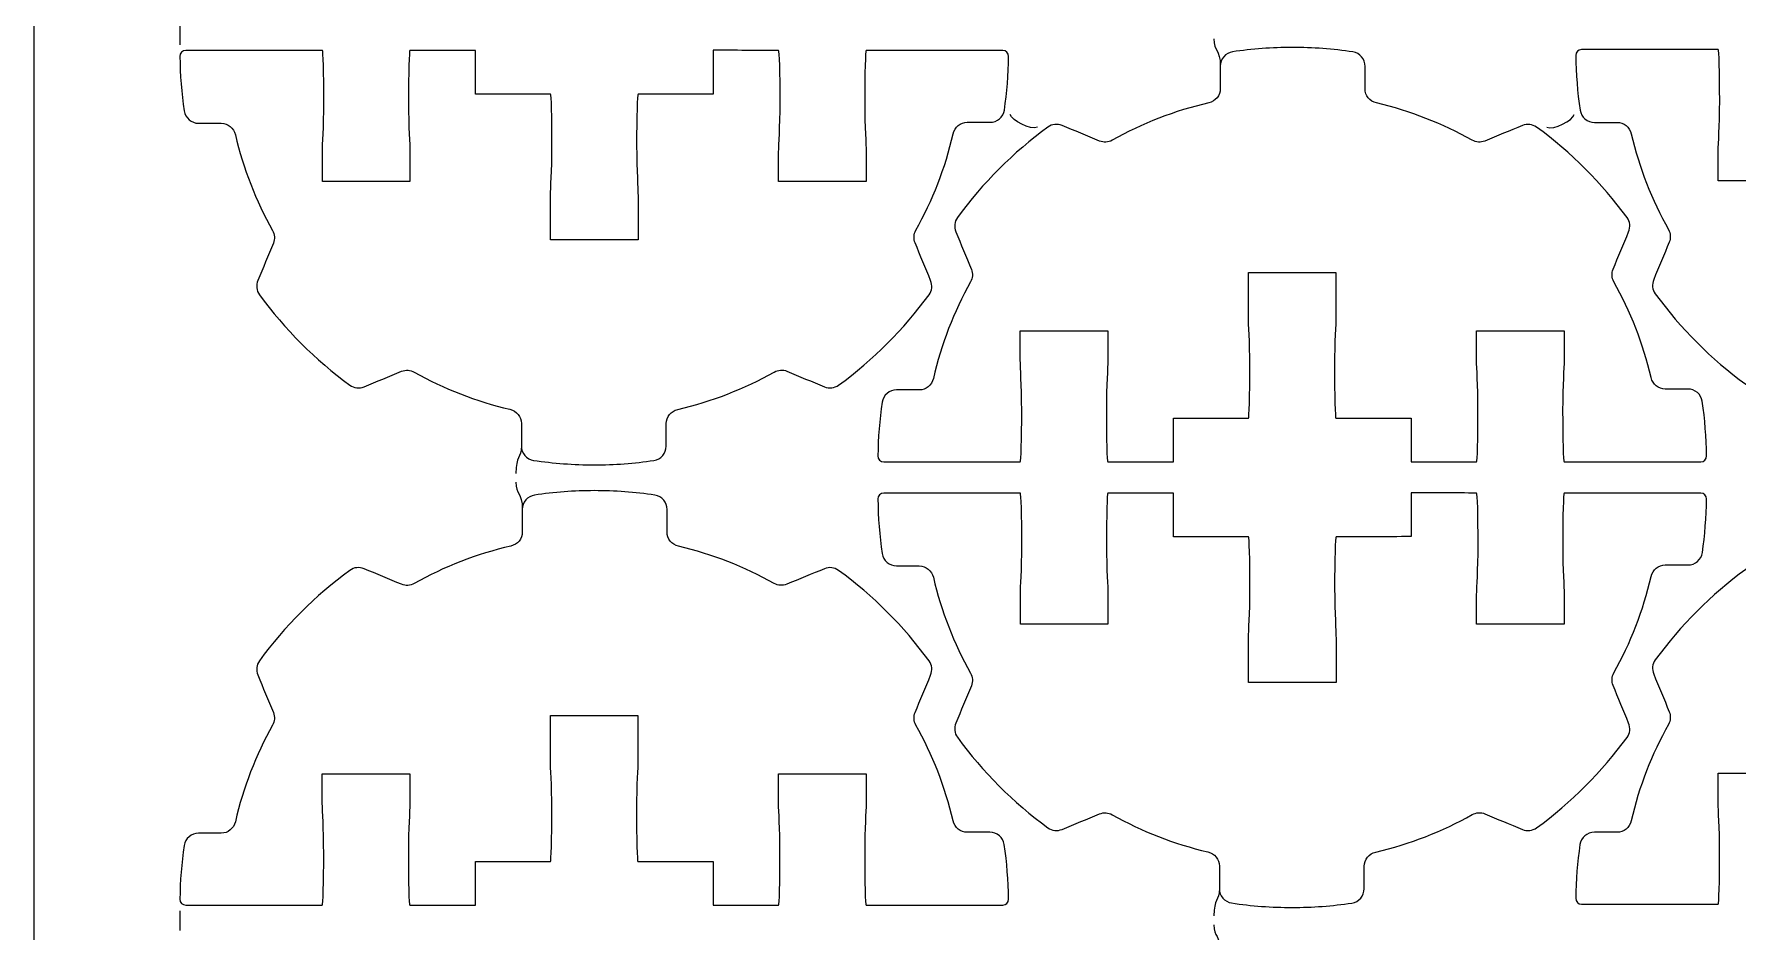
# Model space of a CAD drawing. Extents: x 0 to 410, y 0 to 300.
# Drawn here: x 210 to 268.4, y 34.9 to 65.7 of the extents above; entities that cross this region are included whole.
import ezdxf

# ---------------------------------------------------------------- set-up
doc = ezdxf.new("R2010")
doc.units = 0
doc.header["$MEASUREMENT"] = 0
doc.layers.add('DEFAULT', color=18, linetype='CONTINUOUS')

msp = doc.modelspace()

# ---------------------------------------------------------------- linework, layer by layer
at = {"layer": 'DEFAULT', "color": 18}
msp.add_lwpolyline([(410, 0.353), (210, 0.353), (210, 300.353), (410, 300.353)], close=True, dxfattribs=at)
at = {"layer": 'DEFAULT', "color": 1}
for points in [[(215, 65.999), (215, 65.322)], [(215, 35.618), (215, 34.941)]]:
    msp.add_lwpolyline(points, dxfattribs=at)
for points in [[(250.465, 65.523), (250.465, 65.083), (250.684, 65.186), (250.684, 64.584)], [(244.419, 62.496), (244.181, 62.38), (243.52, 62.729), (243.478, 62.932)], [(261.881, 62.494), (262.12, 62.378), (262.781, 62.727), (262.823, 62.93)], [(226.712, 51.562), (226.712, 51.122), (226.526, 51.225), (226.526, 50.622)], [(226.526, 50.322), (226.526, 49.882), (226.745, 49.985), (226.745, 49.383)], [(250.651, 36.382), (250.651, 35.942), (250.465, 36.045), (250.465, 35.443)], [(250.465, 35.143), (250.465, 34.703), (250.684, 34.806), (250.684, 34.204)]]:
    msp.add_open_spline(points, degree=3, dxfattribs=at)
for points, knots in [([(226.712, 51.562), (226.712, 51.818), (226.713, 52.074), (226.713, 52.331), (226.714, 52.565), (226.55, 52.765), (226.321, 52.818), (225.156, 53.09), (224.056, 53.524), (223.04, 54.094), (222.907, 54.169), (222.748, 54.18), (222.607, 54.122), (222.177, 53.945), (221.748, 53.768), (221.318, 53.591), (221.157, 53.525), (220.972, 53.544), (220.832, 53.647), (219.644, 54.512), (218.595, 55.561), (217.73, 56.748), (217.627, 56.889), (217.608, 57.075), (217.675, 57.236), (217.852, 57.663), (218.03, 58.09), (218.207, 58.516), (218.266, 58.658), (218.255, 58.817), (218.18, 58.951), (217.61, 59.967), (217.176, 61.07), (216.904, 62.236), (216.85, 62.464), (216.652, 62.628), (216.418, 62.628), (216.16, 62.628), (215.902, 62.628), (215.644, 62.628), (215.398, 62.628), (215.185, 62.806), (215.149, 63.049), (215.059, 63.661), (215.009, 64.286), (215, 64.922), (214.998, 65.034), (215.09, 65.126), (215.202, 65.126), (216.764, 65.126), (218.326, 65.126), (219.888, 65.126), (219.916, 65.126), (219.937, 64.343), (219.937, 63.376), (219.937, 62.409), (219.888, 61.961), (219.888, 61.626), (219.888, 61.293), (219.888, 60.961), (219.888, 60.628), (220.889, 60.628), (221.889, 60.628), (222.89, 60.628), (222.89, 60.961), (222.89, 61.293), (222.89, 61.626), (222.89, 61.961), (222.841, 62.409), (222.841, 63.376), (222.841, 64.343), (222.862, 65.126), (222.89, 65.126), (223.639, 65.126), (224.388, 65.126), (225.137, 65.126), (225.137, 64.626), (225.137, 64.126), (225.137, 63.626), (225.996, 63.626), (226.854, 63.626), (227.713, 63.626), (227.741, 63.626), (227.762, 62.843), (227.762, 61.877), (227.762, 60.91), (227.713, 60.462), (227.713, 60.127), (227.713, 59.627), (227.713, 59.127), (227.713, 58.628), (228.713, 58.628), (229.714, 58.628), (230.715, 58.628), (230.715, 59.127), (230.715, 59.627), (230.715, 60.127), (230.715, 60.462), (230.666, 60.91), (230.666, 61.877), (230.666, 62.843), (230.686, 63.626), (230.715, 63.626), (231.572, 63.628), (232.43, 63.629), (233.287, 63.63), (233.287, 64.13), (233.287, 64.63), (233.287, 65.129), (234.037, 65.129), (234.787, 65.129), (235.537, 65.126), (235.566, 65.126), (235.587, 64.343), (235.587, 63.376), (235.587, 62.409), (235.537, 61.961), (235.537, 61.626), (235.537, 61.293), (235.537, 60.961), (235.537, 60.628), (236.538, 60.628), (237.539, 60.628), (238.539, 60.628), (238.539, 60.961), (238.539, 61.293), (238.539, 61.626), (238.539, 61.961), (238.49, 62.409), (238.49, 63.376), (238.49, 64.343), (238.511, 65.126), (238.539, 65.126), (240.1, 65.126), (241.661, 65.126), (243.222, 65.126), (243.334, 65.126), (243.426, 65.034), (243.424, 64.922), (243.415, 64.299), (243.365, 63.684), (243.278, 63.081), (243.243, 62.838), (243.029, 62.66), (242.783, 62.66), (242.525, 62.66), (242.266, 62.66), (242.007, 62.66), (241.772, 62.66), (241.574, 62.495), (241.521, 62.266), (241.251, 61.092), (240.816, 59.98), (240.244, 58.957), (240.169, 58.824), (240.157, 58.665), (240.216, 58.524), (240.394, 58.094), (240.572, 57.663), (240.75, 57.233), (240.816, 57.071), (240.797, 56.886), (240.694, 56.745), (239.826, 55.558), (238.781, 54.512), (237.594, 53.645), (237.453, 53.542), (237.266, 53.522), (237.105, 53.589), (236.677, 53.768), (236.249, 53.946), (235.822, 54.124), (235.68, 54.184), (235.52, 54.172), (235.386, 54.097), (234.361, 53.521), (233.248, 53.084), (232.074, 52.813), (231.846, 52.761), (231.681, 52.562), (231.681, 52.328), (231.68, 52.071), (231.679, 51.814), (231.679, 51.557), (231.678, 51.312), (231.501, 51.099), (231.258, 51.063), (230.589, 50.966), (229.905, 50.912), (229.212, 50.912), (228.505, 50.912), (227.811, 50.966), (227.132, 51.066), (226.889, 51.102), (226.711, 51.316), (226.712, 51.562)], [0, 0, 0, 0, 2.180006, 2.180006, 2.180006, 3.180006, 3.180006, 3.180006, 4.180006, 4.180006, 4.180006, 5.180006, 5.180006, 5.180006, 9.131264, 9.131264, 9.131264, 10.131264, 10.131264, 10.131264, 11.131264, 11.131264, 11.131264, 12.131264, 12.131264, 12.131264, 16.06188, 16.06188, 16.06188, 17.06188, 17.06188, 17.06188, 18.06188, 18.06188, 18.06188, 19.06188, 19.06188, 19.06188, 21.25588, 21.25588, 21.25588, 22.25588, 22.25588, 22.25588, 23.25588, 23.25588, 23.25588, 24.25588, 24.25588, 24.25588, 37.53988, 37.53988, 37.53988, 38.53988, 38.53988, 38.53988, 39.53988, 39.53988, 39.53988, 42.36988, 42.36988, 42.36988, 50.87888, 50.87888, 50.87888, 53.70888, 53.70888, 53.70888, 54.70888, 54.70888, 54.70888, 55.70888, 55.70888, 55.70888, 62.07888, 62.07888, 62.07888, 66.32888, 66.32888, 66.32888, 73.62888, 73.62888, 73.62888, 74.62888, 74.62888, 74.62888, 75.62888, 75.62888, 75.62888, 79.87888, 79.87888, 79.87888, 88.38988, 88.38988, 88.38988, 92.63988, 92.63988, 92.63988, 93.63988, 93.63988, 93.63988, 94.63988, 94.63988, 94.63988, 101.929887, 101.929887, 101.929887, 106.179887, 106.179887, 106.179887, 112.568887, 112.568887, 112.568887, 113.568887, 113.568887, 113.568887, 114.568887, 114.568887, 114.568887, 117.398887, 117.398887, 117.398887, 125.908887, 125.908887, 125.908887, 128.738887, 128.738887, 128.738887, 129.738887, 129.738887, 129.738887, 130.738887, 130.738887, 130.738887, 144.011887, 144.011887, 144.011887, 145.011887, 145.011887, 145.011887, 146.011887, 146.011887, 146.011887, 147.011887, 147.011887, 147.011887, 149.210887, 149.210887, 149.210887, 150.210887, 150.210887, 150.210887, 151.210887, 151.210887, 151.210887, 152.210887, 152.210887, 152.210887, 156.172593, 156.172593, 156.172593, 157.172593, 157.172593, 157.172593, 158.172593, 158.172593, 158.172593, 159.172593, 159.172593, 159.172593, 163.112363, 163.112363, 163.112363, 164.112363, 164.112363, 164.112363, 165.112363, 165.112363, 165.112363, 166.112363, 166.112363, 166.112363, 168.298369, 168.298369, 168.298369, 169.298369, 169.298369, 169.298369, 170.298369, 170.298369, 170.298369, 171.298369, 171.298369, 171.298369, 172.298369, 172.298369, 172.298369, 172.298369]), ([(255.651, 64.579), (255.651, 64.323), (255.65, 64.067), (255.65, 63.81), (255.649, 63.576), (255.813, 63.376), (256.042, 63.323), (257.207, 63.051), (258.307, 62.617), (259.323, 62.047), (259.456, 61.972), (259.615, 61.961), (259.756, 62.019), (260.186, 62.196), (260.615, 62.373), (261.045, 62.55), (261.206, 62.616), (261.391, 62.597), (261.531, 62.494), (262.719, 61.629), (263.768, 60.581), (264.633, 59.393), (264.736, 59.252), (264.755, 59.066), (264.688, 58.905), (264.511, 58.478), (264.333, 58.051), (264.156, 57.625), (264.097, 57.483), (264.108, 57.324), (264.183, 57.19), (264.753, 56.174), (265.187, 55.071), (265.459, 53.905), (265.512, 53.677), (265.711, 53.513), (265.945, 53.513), (266.203, 53.513), (266.461, 53.513), (266.719, 53.513), (266.965, 53.513), (267.178, 53.335), (267.214, 53.092), (267.304, 52.48), (267.354, 51.855), (267.363, 51.219), (267.365, 51.107), (267.273, 51.015), (267.161, 51.015), (265.599, 51.015), (264.037, 51.015), (262.475, 51.015), (262.447, 51.015), (262.426, 51.798), (262.426, 52.765), (262.426, 53.732), (262.475, 54.18), (262.475, 54.515), (262.475, 54.848), (262.475, 55.18), (262.475, 55.513), (261.474, 55.513), (260.473, 55.513), (259.473, 55.513), (259.473, 55.18), (259.473, 54.848), (259.473, 54.515), (259.473, 54.18), (259.522, 53.732), (259.522, 52.765), (259.522, 51.798), (259.501, 51.015), (259.473, 51.015), (258.724, 51.015), (257.975, 51.015), (257.226, 51.015), (257.226, 51.515), (257.226, 52.015), (257.226, 52.515), (256.367, 52.515), (255.509, 52.515), (254.65, 52.515), (254.622, 52.515), (254.601, 53.298), (254.601, 54.264), (254.601, 55.231), (254.65, 55.679), (254.65, 56.014), (254.65, 56.514), (254.65, 57.014), (254.65, 57.513), (253.65, 57.513), (252.649, 57.513), (251.648, 57.513), (251.648, 57.014), (251.648, 56.514), (251.648, 56.014), (251.648, 55.679), (251.697, 55.231), (251.697, 54.264), (251.697, 53.298), (251.677, 52.515), (251.648, 52.515), (250.791, 52.513), (249.933, 52.512), (249.076, 52.511), (249.076, 52.011), (249.076, 51.512), (249.076, 51.012), (248.326, 51.012), (247.576, 51.012), (246.826, 51.015), (246.797, 51.015), (246.776, 51.798), (246.776, 52.765), (246.776, 53.732), (246.826, 54.18), (246.826, 54.515), (246.826, 54.848), (246.826, 55.18), (246.826, 55.513), (245.825, 55.513), (244.824, 55.513), (243.824, 55.513), (243.824, 55.18), (243.824, 54.848), (243.824, 54.515), (243.824, 54.18), (243.873, 53.732), (243.873, 52.765), (243.873, 51.798), (243.852, 51.015), (243.824, 51.015), (242.263, 51.015), (240.702, 51.015), (239.141, 51.015), (239.029, 51.015), (238.937, 51.107), (238.939, 51.219), (238.948, 51.842), (238.998, 52.457), (239.085, 53.06), (239.121, 53.303), (239.334, 53.481), (239.58, 53.481), (239.838, 53.481), (240.097, 53.481), (240.356, 53.481), (240.591, 53.481), (240.789, 53.646), (240.842, 53.875), (241.112, 55.049), (241.547, 56.161), (242.119, 57.184), (242.194, 57.317), (242.206, 57.476), (242.147, 57.617), (241.969, 58.047), (241.791, 58.478), (241.613, 58.908), (241.547, 59.07), (241.566, 59.255), (241.669, 59.396), (242.537, 60.583), (243.582, 61.629), (244.769, 62.496), (244.91, 62.599), (245.097, 62.619), (245.258, 62.552), (245.686, 62.373), (246.114, 62.195), (246.541, 62.017), (246.683, 61.957), (246.843, 61.969), (246.977, 62.044), (248.002, 62.62), (249.115, 63.057), (250.289, 63.328), (250.517, 63.381), (250.682, 63.579), (250.682, 63.813), (250.683, 64.07), (250.684, 64.327), (250.684, 64.584), (250.685, 64.829), (250.862, 65.042), (251.105, 65.078), (251.774, 65.176), (252.458, 65.229), (253.151, 65.229), (253.858, 65.229), (254.552, 65.175), (255.231, 65.075), (255.474, 65.039), (255.652, 64.825), (255.651, 64.579)], [1, 1, 1, 1, 3.180006, 3.180006, 3.180006, 4.180006, 4.180006, 4.180006, 5.180006, 5.180006, 5.180006, 6.180006, 6.180006, 6.180006, 10.131264, 10.131264, 10.131264, 11.131264, 11.131264, 11.131264, 12.131264, 12.131264, 12.131264, 13.131264, 13.131264, 13.131264, 17.06188, 17.06188, 17.06188, 18.06188, 18.06188, 18.06188, 19.06188, 19.06188, 19.06188, 20.06188, 20.06188, 20.06188, 22.25688, 22.25688, 22.25688, 23.25688, 23.25688, 23.25688, 24.25688, 24.25688, 24.25688, 25.25688, 25.25688, 25.25688, 38.54088, 38.54088, 38.54088, 39.54088, 39.54088, 39.54088, 40.54088, 40.54088, 40.54088, 43.37088, 43.37088, 43.37088, 51.88088, 51.88088, 51.88088, 54.71088, 54.71088, 54.71088, 55.71088, 55.71088, 55.71088, 56.71088, 56.71088, 56.71088, 63.07988, 63.07988, 63.07988, 67.32988, 67.32988, 67.32988, 74.62988, 74.62988, 74.62988, 75.62988, 75.62988, 75.62988, 76.62988, 76.62988, 76.62988, 80.87988, 80.87988, 80.87988, 89.39088, 89.39088, 89.39088, 93.64088, 93.64088, 93.64088, 94.64088, 94.64088, 94.64088, 95.64088, 95.64088, 95.64088, 102.930887, 102.930887, 102.930887, 107.180887, 107.180887, 107.180887, 113.569887, 113.569887, 113.569887, 114.569887, 114.569887, 114.569887, 115.569887, 115.569887, 115.569887, 118.399887, 118.399887, 118.399887, 126.909887, 126.909887, 126.909887, 129.739887, 129.739887, 129.739887, 130.739887, 130.739887, 130.739887, 131.739887, 131.739887, 131.739887, 145.013887, 145.013887, 145.013887, 146.013887, 146.013887, 146.013887, 147.013887, 147.013887, 147.013887, 148.013887, 148.013887, 148.013887, 150.212887, 150.212887, 150.212887, 151.212887, 151.212887, 151.212887, 152.212887, 152.212887, 152.212887, 153.212887, 153.212887, 153.212887, 157.174211, 157.174211, 157.174211, 158.174211, 158.174211, 158.174211, 159.174211, 159.174211, 159.174211, 160.174211, 160.174211, 160.174211, 164.113981, 164.113981, 164.113981, 165.113981, 165.113981, 165.113981, 166.113981, 166.113981, 166.113981, 167.113981, 167.113981, 167.113981, 169.298987, 169.298987, 169.298987, 170.298987, 170.298987, 170.298987, 171.298987, 171.298987, 171.298987, 172.298987, 172.298987, 172.298987, 173.298987, 173.298987, 173.298987, 173.298987]), ([(274.586, 51.592), (274.586, 51.849), (274.587, 52.105), (274.587, 52.361), (274.588, 52.596), (274.424, 52.795), (274.195, 52.848), (273.029, 53.121), (271.93, 53.555), (270.914, 54.124), (270.781, 54.199), (270.622, 54.211), (270.481, 54.153), (270.051, 53.976), (269.622, 53.799), (269.192, 53.621), (269.031, 53.555), (268.846, 53.575), (268.705, 53.677), (267.518, 54.543), (266.469, 55.591), (265.604, 56.778), (265.501, 56.92), (265.481, 57.105), (265.548, 57.267), (265.726, 57.693), (265.904, 58.12), (266.081, 58.547), (266.14, 58.688), (266.129, 58.848), (266.054, 58.982), (265.484, 59.998), (265.05, 61.1), (264.778, 62.266), (264.724, 62.494), (264.526, 62.659), (264.292, 62.659), (264.034, 62.659), (263.776, 62.659), (263.518, 62.659), (263.272, 62.659), (263.059, 62.836), (263.023, 63.079), (262.933, 63.692), (262.883, 64.316), (262.874, 64.952), (262.872, 65.064), (262.964, 65.156), (263.076, 65.156), (264.638, 65.156), (266.2, 65.156), (267.762, 65.156), (267.79, 65.156), (267.811, 64.373), (267.811, 63.406), (267.811, 62.44), (267.762, 61.992), (267.762, 61.657), (267.762, 61.324), (267.762, 60.991), (267.762, 60.658), (268.763, 60.658), (269.763, 60.658), (270.764, 60.658), (270.764, 60.991), (270.764, 61.324), (270.764, 61.657), (270.764, 61.992), (270.715, 62.44), (270.715, 63.406), (270.715, 64.373), (270.736, 65.156), (270.764, 65.156), (271.513, 65.156), (272.262, 65.156), (273.011, 65.156), (273.011, 64.656), (273.011, 64.157), (273.011, 63.657), (273.87, 63.657), (274.728, 63.657), (275.586, 63.657), (275.615, 63.657), (275.636, 62.874), (275.636, 61.907), (275.636, 60.94), (275.586, 60.492), (275.586, 60.157), (275.586, 59.658), (275.586, 59.158), (275.586, 58.658), (276.587, 58.658), (277.588, 58.658), (278.589, 58.658), (278.589, 59.158), (278.589, 59.658), (278.589, 60.157), (278.589, 60.492), (278.54, 60.94), (278.54, 61.907), (278.54, 62.874), (278.56, 63.657), (278.589, 63.657), (279.446, 63.658), (280.303, 63.659), (281.161, 63.66), (281.161, 64.16), (281.161, 64.66), (281.161, 65.16), (281.911, 65.16), (282.661, 65.16), (283.411, 65.156), (283.439, 65.156), (283.46, 64.373), (283.46, 63.406), (283.46, 62.44), (283.411, 61.992), (283.411, 61.657), (283.411, 61.324), (283.411, 60.991), (283.411, 60.658), (284.412, 60.658), (285.412, 60.658), (286.413, 60.658), (286.413, 60.991), (286.413, 61.324), (286.413, 61.657), (286.413, 61.992), (286.364, 62.44), (286.364, 63.406), (286.364, 64.373), (286.385, 65.156), (286.413, 65.156), (287.974, 65.156), (289.535, 65.156), (291.096, 65.156), (291.208, 65.156), (291.299, 65.064), (291.298, 64.952), (291.289, 64.329), (291.239, 63.714), (291.152, 63.112), (291.116, 62.868), (290.903, 62.69), (290.657, 62.69), (290.398, 62.69), (290.14, 62.69), (289.881, 62.69), (289.646, 62.69), (289.448, 62.526), (289.395, 62.297), (289.125, 61.123), (288.69, 60.011), (288.117, 58.988), (288.043, 58.855), (288.031, 58.696), (288.09, 58.555), (288.268, 58.124), (288.446, 57.694), (288.624, 57.263), (288.69, 57.102), (288.671, 56.916), (288.568, 56.775), (287.7, 55.588), (286.654, 54.543), (285.468, 53.675), (285.327, 53.572), (285.14, 53.552), (284.978, 53.62), (284.551, 53.798), (284.123, 53.976), (283.696, 54.155), (283.554, 54.214), (283.394, 54.202), (283.26, 54.127), (282.234, 53.551), (281.122, 53.114), (279.948, 52.844), (279.72, 52.791), (279.555, 52.593), (279.554, 52.358), (279.554, 52.101), (279.553, 51.844), (279.553, 51.587), (279.552, 51.342), (279.375, 51.129), (279.131, 51.094), (278.463, 50.996), (277.779, 50.943), (277.086, 50.943), (276.379, 50.943), (275.684, 50.996), (275.006, 51.097), (274.763, 51.133), (274.585, 51.346), (274.586, 51.592)], [1, 1, 1, 1, 3.180006, 3.180006, 3.180006, 4.180006, 4.180006, 4.180006, 5.180006, 5.180006, 5.180006, 6.180006, 6.180006, 6.180006, 10.131264, 10.131264, 10.131264, 11.131264, 11.131264, 11.131264, 12.131264, 12.131264, 12.131264, 13.131264, 13.131264, 13.131264, 17.06188, 17.06188, 17.06188, 18.06188, 18.06188, 18.06188, 19.06188, 19.06188, 19.06188, 20.06188, 20.06188, 20.06188, 22.25588, 22.25588, 22.25588, 23.25588, 23.25588, 23.25588, 24.25588, 24.25588, 24.25588, 25.25588, 25.25588, 25.25588, 38.53888, 38.53888, 38.53888, 39.53888, 39.53888, 39.53888, 40.53888, 40.53888, 40.53888, 43.36888, 43.36888, 43.36888, 51.87888, 51.87888, 51.87888, 54.70888, 54.70888, 54.70888, 55.70888, 55.70888, 55.70888, 56.70888, 56.70888, 56.70888, 63.07888, 63.07888, 63.07888, 67.32888, 67.32888, 67.32888, 74.62888, 74.62888, 74.62888, 75.62888, 75.62888, 75.62888, 76.62888, 76.62888, 76.62888, 80.87888, 80.87888, 80.87888, 89.38888, 89.38888, 89.38888, 93.63888, 93.63888, 93.63888, 94.63888, 94.63888, 94.63888, 95.63888, 95.63888, 95.63888, 102.929887, 102.929887, 102.929887, 107.179887, 107.179887, 107.179887, 113.568887, 113.568887, 113.568887, 114.568887, 114.568887, 114.568887, 115.568887, 115.568887, 115.568887, 118.398887, 118.398887, 118.398887, 126.908887, 126.908887, 126.908887, 129.738887, 129.738887, 129.738887, 130.738887, 130.738887, 130.738887, 131.738887, 131.738887, 131.738887, 145.011887, 145.011887, 145.011887, 146.011887, 146.011887, 146.011887, 147.011887, 147.011887, 147.011887, 148.011887, 148.011887, 148.011887, 150.210887, 150.210887, 150.210887, 151.210887, 151.210887, 151.210887, 152.210887, 152.210887, 152.210887, 153.210887, 153.210887, 153.210887, 157.172593, 157.172593, 157.172593, 158.172593, 158.172593, 158.172593, 159.172593, 159.172593, 159.172593, 160.172593, 160.172593, 160.172593, 164.112363, 164.112363, 164.112363, 165.112363, 165.112363, 165.112363, 166.112363, 166.112363, 166.112363, 167.112363, 167.112363, 167.112363, 169.298369, 169.298369, 169.298369, 170.298369, 170.298369, 170.298369, 171.298369, 171.298369, 171.298369, 172.298369, 172.298369, 172.298369, 173.298369, 173.298369, 173.298369, 173.298369]), ([(231.712, 49.378), (231.712, 49.122), (231.711, 48.866), (231.71, 48.609), (231.71, 48.375), (231.874, 48.175), (232.103, 48.122), (233.268, 47.85), (234.368, 47.416), (235.384, 46.846), (235.517, 46.771), (235.676, 46.76), (235.817, 46.818), (236.247, 46.995), (236.676, 47.172), (237.106, 47.349), (237.267, 47.415), (237.452, 47.396), (237.592, 47.293), (238.78, 46.428), (239.829, 45.379), (240.694, 44.192), (240.797, 44.051), (240.816, 43.865), (240.749, 43.704), (240.572, 43.277), (240.394, 42.85), (240.217, 42.424), (240.158, 42.282), (240.169, 42.123), (240.244, 41.989), (240.814, 40.973), (241.248, 39.87), (241.52, 38.704), (241.573, 38.476), (241.772, 38.312), (242.006, 38.312), (242.264, 38.312), (242.522, 38.312), (242.78, 38.312), (243.026, 38.312), (243.239, 38.134), (243.275, 37.891), (243.365, 37.279), (243.415, 36.654), (243.424, 36.018), (243.426, 35.906), (243.334, 35.814), (243.222, 35.814), (241.66, 35.814), (240.098, 35.814), (238.536, 35.814), (238.508, 35.814), (238.487, 36.597), (238.487, 37.564), (238.487, 38.531), (238.536, 38.979), (238.536, 39.314), (238.536, 39.647), (238.536, 39.979), (238.536, 40.312), (237.535, 40.312), (236.535, 40.312), (235.534, 40.312), (235.534, 39.979), (235.534, 39.647), (235.534, 39.314), (235.534, 38.979), (235.583, 38.531), (235.583, 37.564), (235.583, 36.597), (235.562, 35.814), (235.534, 35.814), (234.785, 35.814), (234.036, 35.814), (233.287, 35.814), (233.287, 36.314), (233.287, 36.814), (233.287, 37.314), (232.428, 37.314), (231.57, 37.314), (230.711, 37.314), (230.683, 37.314), (230.662, 38.097), (230.662, 39.063), (230.662, 40.03), (230.711, 40.478), (230.711, 40.813), (230.711, 41.313), (230.711, 41.813), (230.711, 42.312), (229.711, 42.312), (228.71, 42.312), (227.709, 42.312), (227.709, 41.813), (227.709, 41.313), (227.709, 40.813), (227.709, 40.478), (227.758, 40.03), (227.758, 39.063), (227.758, 38.097), (227.737, 37.314), (227.709, 37.314), (226.852, 37.312), (225.995, 37.311), (225.137, 37.31), (225.137, 36.81), (225.137, 36.311), (225.137, 35.811), (224.387, 35.811), (223.637, 35.811), (222.887, 35.814), (222.859, 35.814), (222.837, 36.597), (222.837, 37.564), (222.837, 38.531), (222.887, 38.979), (222.887, 39.314), (222.887, 39.647), (222.887, 39.979), (222.887, 40.312), (221.886, 40.312), (220.885, 40.312), (219.885, 40.312), (219.885, 39.979), (219.885, 39.647), (219.885, 39.314), (219.885, 38.979), (219.934, 38.531), (219.934, 37.564), (219.934, 36.597), (219.913, 35.814), (219.885, 35.814), (218.324, 35.814), (216.763, 35.814), (215.202, 35.814), (215.09, 35.814), (214.998, 35.906), (215, 36.018), (215.009, 36.641), (215.059, 37.256), (215.146, 37.859), (215.181, 38.102), (215.395, 38.28), (215.641, 38.28), (215.899, 38.28), (216.158, 38.28), (216.417, 38.28), (216.651, 38.28), (216.85, 38.445), (216.903, 38.674), (217.173, 39.848), (217.607, 40.96), (218.18, 41.983), (218.255, 42.116), (218.266, 42.275), (218.208, 42.416), (218.03, 42.846), (217.852, 43.277), (217.674, 43.707), (217.607, 43.869), (217.627, 44.054), (217.73, 44.195), (218.598, 45.382), (219.643, 46.428), (220.83, 47.295), (220.971, 47.398), (221.158, 47.418), (221.319, 47.351), (221.747, 47.172), (222.175, 46.994), (222.602, 46.816), (222.744, 46.756), (222.904, 46.768), (223.037, 46.843), (224.063, 47.419), (225.176, 47.856), (226.35, 48.127), (226.578, 48.179), (226.743, 48.378), (226.743, 48.612), (226.744, 48.869), (226.745, 49.126), (226.745, 49.383), (226.745, 49.628), (226.923, 49.841), (227.166, 49.877), (227.835, 49.975), (228.519, 50.028), (229.212, 50.028), (229.919, 50.028), (230.613, 49.974), (231.292, 49.874), (231.535, 49.838), (231.713, 49.624), (231.712, 49.378)], [1, 1, 1, 1, 3.180006, 3.180006, 3.180006, 4.180006, 4.180006, 4.180006, 5.180006, 5.180006, 5.180006, 6.180006, 6.180006, 6.180006, 10.131264, 10.131264, 10.131264, 11.131264, 11.131264, 11.131264, 12.131264, 12.131264, 12.131264, 13.131264, 13.131264, 13.131264, 17.06188, 17.06188, 17.06188, 18.06188, 18.06188, 18.06188, 19.06188, 19.06188, 19.06188, 20.06188, 20.06188, 20.06188, 22.25588, 22.25588, 22.25588, 23.25588, 23.25588, 23.25588, 24.25588, 24.25588, 24.25588, 25.25588, 25.25588, 25.25588, 38.53888, 38.53888, 38.53888, 39.53888, 39.53888, 39.53888, 40.53888, 40.53888, 40.53888, 43.36888, 43.36888, 43.36888, 51.87888, 51.87888, 51.87888, 54.70888, 54.70888, 54.70888, 55.70888, 55.70888, 55.70888, 56.70888, 56.70888, 56.70888, 63.07888, 63.07888, 63.07888, 67.32888, 67.32888, 67.32888, 74.62888, 74.62888, 74.62888, 75.62888, 75.62888, 75.62888, 76.62888, 76.62888, 76.62888, 80.87888, 80.87888, 80.87888, 89.38888, 89.38888, 89.38888, 93.63888, 93.63888, 93.63888, 94.63888, 94.63888, 94.63888, 95.63888, 95.63888, 95.63888, 102.929887, 102.929887, 102.929887, 107.179887, 107.179887, 107.179887, 113.568887, 113.568887, 113.568887, 114.568887, 114.568887, 114.568887, 115.568887, 115.568887, 115.568887, 118.398887, 118.398887, 118.398887, 126.908887, 126.908887, 126.908887, 129.738887, 129.738887, 129.738887, 130.738887, 130.738887, 130.738887, 131.738887, 131.738887, 131.738887, 145.011887, 145.011887, 145.011887, 146.011887, 146.011887, 146.011887, 147.011887, 147.011887, 147.011887, 148.011887, 148.011887, 148.011887, 150.210887, 150.210887, 150.210887, 151.210887, 151.210887, 151.210887, 152.210887, 152.210887, 152.210887, 153.210887, 153.210887, 153.210887, 157.172593, 157.172593, 157.172593, 158.172593, 158.172593, 158.172593, 159.172593, 159.172593, 159.172593, 160.172593, 160.172593, 160.172593, 164.112363, 164.112363, 164.112363, 165.112363, 165.112363, 165.112363, 166.112363, 166.112363, 166.112363, 167.112363, 167.112363, 167.112363, 169.297369, 169.297369, 169.297369, 170.297369, 170.297369, 170.297369, 171.297369, 171.297369, 171.297369, 172.297369, 172.297369, 172.297369, 173.297369, 173.297369, 173.297369, 173.297369]), ([(250.651, 36.382), (250.651, 36.639), (250.652, 36.895), (250.653, 37.151), (250.653, 37.386), (250.489, 37.585), (250.26, 37.639), (249.095, 37.911), (247.994, 38.345), (246.979, 38.915), (246.846, 38.989), (246.687, 39.001), (246.545, 38.943), (246.116, 38.766), (245.687, 38.589), (245.257, 38.412), (245.096, 38.345), (244.911, 38.365), (244.771, 38.467), (243.583, 39.333), (242.534, 40.381), (241.669, 41.569), (241.566, 41.71), (241.547, 41.896), (241.614, 42.057), (241.791, 42.484), (241.969, 42.91), (242.146, 43.337), (242.205, 43.479), (242.194, 43.638), (242.119, 43.772), (241.549, 44.788), (241.115, 45.89), (240.843, 47.056), (240.79, 47.285), (240.591, 47.449), (240.357, 47.449), (240.099, 47.449), (239.841, 47.449), (239.583, 47.449), (239.337, 47.449), (239.124, 47.626), (239.088, 47.87), (238.998, 48.482), (238.948, 49.106), (238.939, 49.742), (238.937, 49.854), (239.029, 49.946), (239.141, 49.946), (240.703, 49.946), (242.265, 49.946), (243.827, 49.946), (243.855, 49.946), (243.876, 49.163), (243.876, 48.197), (243.876, 47.23), (243.827, 46.782), (243.827, 46.447), (243.827, 46.114), (243.827, 45.781), (243.827, 45.448), (244.828, 45.448), (245.828, 45.448), (246.829, 45.448), (246.829, 45.781), (246.829, 46.114), (246.829, 46.447), (246.829, 46.782), (246.78, 47.23), (246.78, 48.197), (246.78, 49.163), (246.801, 49.946), (246.829, 49.946), (247.578, 49.946), (248.327, 49.946), (249.076, 49.946), (249.076, 49.447), (249.076, 48.947), (249.076, 48.447), (249.935, 48.447), (250.793, 48.447), (251.652, 48.447), (251.68, 48.447), (251.701, 47.664), (251.701, 46.697), (251.701, 45.731), (251.652, 45.283), (251.652, 44.947), (251.652, 44.448), (251.652, 43.948), (251.652, 43.448), (252.652, 43.448), (253.653, 43.448), (254.654, 43.448), (254.654, 43.948), (254.654, 44.448), (254.654, 44.947), (254.654, 45.283), (254.605, 45.731), (254.605, 46.697), (254.605, 47.664), (254.626, 48.447), (254.654, 48.447), (255.511, 48.448), (256.368, 48.449), (257.225, 48.451), (257.225, 48.95), (257.225, 49.45), (257.225, 49.95), (257.976, 49.95), (258.726, 49.95), (259.476, 49.946), (259.504, 49.946), (259.526, 49.163), (259.526, 48.197), (259.526, 47.23), (259.476, 46.782), (259.476, 46.447), (259.476, 46.114), (259.476, 45.781), (259.476, 45.448), (260.477, 45.448), (261.478, 45.448), (262.478, 45.448), (262.478, 45.781), (262.478, 46.114), (262.478, 46.447), (262.478, 46.782), (262.429, 47.23), (262.429, 48.197), (262.429, 49.163), (262.45, 49.946), (262.478, 49.946), (264.039, 49.946), (265.6, 49.946), (267.161, 49.946), (267.273, 49.946), (267.365, 49.854), (267.363, 49.742), (267.354, 49.119), (267.304, 48.504), (267.217, 47.902), (267.182, 47.659), (266.968, 47.48), (266.722, 47.48), (266.464, 47.48), (266.205, 47.48), (265.947, 47.48), (265.712, 47.48), (265.513, 47.316), (265.46, 47.087), (265.19, 45.913), (264.756, 44.801), (264.183, 43.778), (264.108, 43.645), (264.097, 43.486), (264.155, 43.345), (264.333, 42.914), (264.511, 42.484), (264.689, 42.053), (264.756, 41.892), (264.736, 41.706), (264.633, 41.565), (263.765, 40.379), (262.72, 39.333), (261.533, 38.465), (261.392, 38.362), (261.205, 38.342), (261.044, 38.41), (260.616, 38.588), (260.188, 38.767), (259.761, 38.945), (259.619, 39.004), (259.459, 38.993), (259.326, 38.917), (258.3, 38.341), (257.187, 37.904), (256.013, 37.634), (255.785, 37.581), (255.62, 37.383), (255.62, 37.148), (255.619, 36.891), (255.618, 36.634), (255.618, 36.377), (255.618, 36.132), (255.44, 35.92), (255.197, 35.884), (254.528, 35.786), (253.844, 35.733), (253.151, 35.733), (252.444, 35.733), (251.75, 35.786), (251.071, 35.887), (250.828, 35.923), (250.65, 36.137), (250.651, 36.382)], [1, 1, 1, 1, 3.180006, 3.180006, 3.180006, 4.180006, 4.180006, 4.180006, 5.180006, 5.180006, 5.180006, 6.180006, 6.180006, 6.180006, 10.13034, 10.13034, 10.13034, 11.13034, 11.13034, 11.13034, 12.13034, 12.13034, 12.13034, 13.13034, 13.13034, 13.13034, 17.060956, 17.060956, 17.060956, 18.060956, 18.060956, 18.060956, 19.060956, 19.060956, 19.060956, 20.060956, 20.060956, 20.060956, 22.254956, 22.254956, 22.254956, 23.254956, 23.254956, 23.254956, 24.254956, 24.254956, 24.254956, 25.254956, 25.254956, 25.254956, 38.537956, 38.537956, 38.537956, 39.537956, 39.537956, 39.537956, 40.537956, 40.537956, 40.537956, 43.367956, 43.367956, 43.367956, 51.877956, 51.877956, 51.877956, 54.707956, 54.707956, 54.707956, 55.707956, 55.707956, 55.707956, 56.707956, 56.707956, 56.707956, 63.077956, 63.077956, 63.077956, 67.327956, 67.327956, 67.327956, 74.627956, 74.627956, 74.627956, 75.627956, 75.627956, 75.627956, 76.627956, 76.627956, 76.627956, 80.877956, 80.877956, 80.877956, 89.387956, 89.387956, 89.387956, 93.637956, 93.637956, 93.637956, 94.637956, 94.637956, 94.637956, 95.637956, 95.637956, 95.637956, 102.927963, 102.927963, 102.927963, 107.177963, 107.177963, 107.177963, 113.567963, 113.567963, 113.567963, 114.567963, 114.567963, 114.567963, 115.567963, 115.567963, 115.567963, 118.397963, 118.397963, 118.397963, 126.907963, 126.907963, 126.907963, 129.737963, 129.737963, 129.737963, 130.737963, 130.737963, 130.737963, 131.737963, 131.737963, 131.737963, 145.010963, 145.010963, 145.010963, 146.010963, 146.010963, 146.010963, 147.010963, 147.010963, 147.010963, 148.010963, 148.010963, 148.010963, 150.209963, 150.209963, 150.209963, 151.209963, 151.209963, 151.209963, 152.209963, 152.209963, 152.209963, 153.209963, 153.209963, 153.209963, 157.171669, 157.171669, 157.171669, 158.171669, 158.171669, 158.171669, 159.171669, 159.171669, 159.171669, 160.171669, 160.171669, 160.171669, 164.111439, 164.111439, 164.111439, 165.111439, 165.111439, 165.111439, 166.111439, 166.111439, 166.111439, 167.111439, 167.111439, 167.111439, 169.296444, 169.296444, 169.296444, 170.296444, 170.296444, 170.296444, 171.296444, 171.296444, 171.296444, 172.296444, 172.296444, 172.296444, 173.296444, 173.296444, 173.296444, 173.296444]), ([(279.586, 49.409), (279.586, 49.152), (279.585, 48.896), (279.584, 48.64), (279.584, 48.405), (279.748, 48.206), (279.977, 48.152), (281.142, 47.88), (282.242, 47.446), (283.258, 46.876), (283.391, 46.802), (283.55, 46.79), (283.691, 46.848), (284.121, 47.025), (284.55, 47.202), (284.98, 47.38), (285.141, 47.446), (285.326, 47.426), (285.466, 47.324), (286.654, 46.458), (287.702, 45.41), (288.568, 44.222), (288.671, 44.081), (288.69, 43.895), (288.623, 43.734), (288.446, 43.308), (288.268, 42.881), (288.091, 42.454), (288.032, 42.313), (288.043, 42.153), (288.118, 42.019), (288.688, 41.003), (289.122, 39.901), (289.394, 38.735), (289.447, 38.506), (289.646, 38.342), (289.88, 38.342), (290.138, 38.342), (290.396, 38.342), (290.654, 38.342), (290.9, 38.342), (291.113, 38.165), (291.149, 37.922), (291.239, 37.309), (291.289, 36.685), (291.298, 36.049), (291.299, 35.937), (291.208, 35.845), (291.096, 35.845), (289.534, 35.845), (287.972, 35.845), (286.41, 35.845), (286.382, 35.845), (286.361, 36.628), (286.361, 37.595), (286.361, 38.561), (286.41, 39.009), (286.41, 39.344), (286.41, 39.677), (286.41, 40.01), (286.41, 40.343), (285.409, 40.343), (284.408, 40.343), (283.408, 40.343), (283.408, 40.01), (283.408, 39.677), (283.408, 39.344), (283.408, 39.009), (283.457, 38.561), (283.457, 37.595), (283.457, 36.628), (283.436, 35.845), (283.408, 35.845), (282.659, 35.845), (281.91, 35.845), (281.161, 35.845), (281.161, 36.344), (281.161, 36.844), (281.161, 37.344), (280.302, 37.344), (279.444, 37.344), (278.585, 37.344), (278.557, 37.344), (278.536, 38.127), (278.536, 39.094), (278.536, 40.06), (278.585, 40.508), (278.585, 40.844), (278.585, 41.343), (278.585, 41.843), (278.585, 42.343), (277.584, 42.343), (276.584, 42.343), (275.583, 42.343), (275.583, 41.843), (275.583, 41.343), (275.583, 40.844), (275.583, 40.508), (275.632, 40.06), (275.632, 39.094), (275.632, 38.127), (275.611, 37.344), (275.583, 37.344), (274.726, 37.343), (273.868, 37.342), (273.011, 37.341), (273.011, 36.841), (273.011, 36.341), (273.011, 35.841), (272.261, 35.841), (271.511, 35.841), (270.761, 35.845), (270.732, 35.845), (270.711, 36.628), (270.711, 37.594), (270.711, 38.561), (270.761, 39.009), (270.761, 39.344), (270.761, 39.677), (270.761, 40.01), (270.761, 40.343), (269.76, 40.343), (268.759, 40.343), (267.759, 40.343), (267.759, 40.01), (267.759, 39.677), (267.759, 39.344), (267.759, 39.009), (267.808, 38.561), (267.808, 37.594), (267.808, 36.628), (267.787, 35.845), (267.759, 35.845), (266.198, 35.845), (264.637, 35.845), (263.076, 35.845), (262.964, 35.845), (262.872, 35.936), (262.874, 36.049), (262.883, 36.672), (262.933, 37.287), (263.02, 37.889), (263.055, 38.132), (263.269, 38.311), (263.515, 38.311), (263.773, 38.311), (264.032, 38.311), (264.29, 38.311), (264.525, 38.311), (264.724, 38.475), (264.777, 38.704), (265.047, 39.878), (265.481, 40.99), (266.054, 42.013), (266.129, 42.146), (266.14, 42.305), (266.082, 42.446), (265.904, 42.877), (265.726, 43.307), (265.548, 43.738), (265.481, 43.899), (265.501, 44.085), (265.604, 44.226), (266.472, 45.412), (267.517, 46.458), (268.704, 47.326), (268.845, 47.429), (269.032, 47.449), (269.193, 47.381), (269.621, 47.203), (270.048, 47.024), (270.476, 46.846), (270.618, 46.787), (270.778, 46.798), (270.911, 46.874), (271.937, 47.449), (273.05, 47.887), (274.224, 48.157), (274.452, 48.21), (274.617, 48.408), (274.617, 48.642), (274.618, 48.9), (274.618, 49.157), (274.619, 49.414), (274.619, 49.659), (274.797, 49.872), (275.04, 49.907), (275.708, 50.005), (276.392, 50.058), (277.086, 50.058), (277.793, 50.058), (278.487, 50.005), (279.166, 49.904), (279.409, 49.868), (279.586, 49.655), (279.586, 49.409)], [1, 1, 1, 1, 3.180006, 3.180006, 3.180006, 4.180006, 4.180006, 4.180006, 5.180006, 5.180006, 5.180006, 6.180006, 6.180006, 6.180006, 10.131264, 10.131264, 10.131264, 11.131264, 11.131264, 11.131264, 12.131264, 12.131264, 12.131264, 13.131264, 13.131264, 13.131264, 17.06188, 17.06188, 17.06188, 18.06188, 18.06188, 18.06188, 19.06188, 19.06188, 19.06188, 20.06188, 20.06188, 20.06188, 22.25588, 22.25588, 22.25588, 23.25588, 23.25588, 23.25588, 24.25588, 24.25588, 24.25588, 25.25588, 25.25588, 25.25588, 38.53988, 38.53988, 38.53988, 39.53988, 39.53988, 39.53988, 40.53988, 40.53988, 40.53988, 43.36988, 43.36988, 43.36988, 51.87888, 51.87888, 51.87888, 54.70888, 54.70888, 54.70888, 55.70888, 55.70888, 55.70888, 56.70888, 56.70888, 56.70888, 63.07888, 63.07888, 63.07888, 67.32888, 67.32888, 67.32888, 74.62888, 74.62888, 74.62888, 75.62888, 75.62888, 75.62888, 76.62888, 76.62888, 76.62888, 80.87888, 80.87888, 80.87888, 89.38988, 89.38988, 89.38988, 93.63988, 93.63988, 93.63988, 94.63988, 94.63988, 94.63988, 95.63988, 95.63988, 95.63988, 102.929887, 102.929887, 102.929887, 107.179887, 107.179887, 107.179887, 113.568887, 113.568887, 113.568887, 114.568887, 114.568887, 114.568887, 115.568887, 115.568887, 115.568887, 118.398887, 118.398887, 118.398887, 126.908887, 126.908887, 126.908887, 129.738887, 129.738887, 129.738887, 130.738887, 130.738887, 130.738887, 131.738887, 131.738887, 131.738887, 145.012887, 145.012887, 145.012887, 146.012887, 146.012887, 146.012887, 147.012887, 147.012887, 147.012887, 148.012887, 148.012887, 148.012887, 150.211887, 150.211887, 150.211887, 151.211887, 151.211887, 151.211887, 152.211887, 152.211887, 152.211887, 153.211887, 153.211887, 153.211887, 157.173593, 157.173593, 157.173593, 158.173593, 158.173593, 158.173593, 159.173593, 159.173593, 159.173593, 160.173593, 160.173593, 160.173593, 164.113363, 164.113363, 164.113363, 165.113363, 165.113363, 165.113363, 166.113363, 166.113363, 166.113363, 167.113363, 167.113363, 167.113363, 169.299369, 169.299369, 169.299369, 170.299369, 170.299369, 170.299369, 171.299369, 171.299369, 171.299369, 172.299369, 172.299369, 172.299369, 173.299369, 173.299369, 173.299369, 173.299369])]:
    msp.add_open_spline(points, degree=3, knots=knots, dxfattribs=at)

doc.saveas('drawing.dxf')
